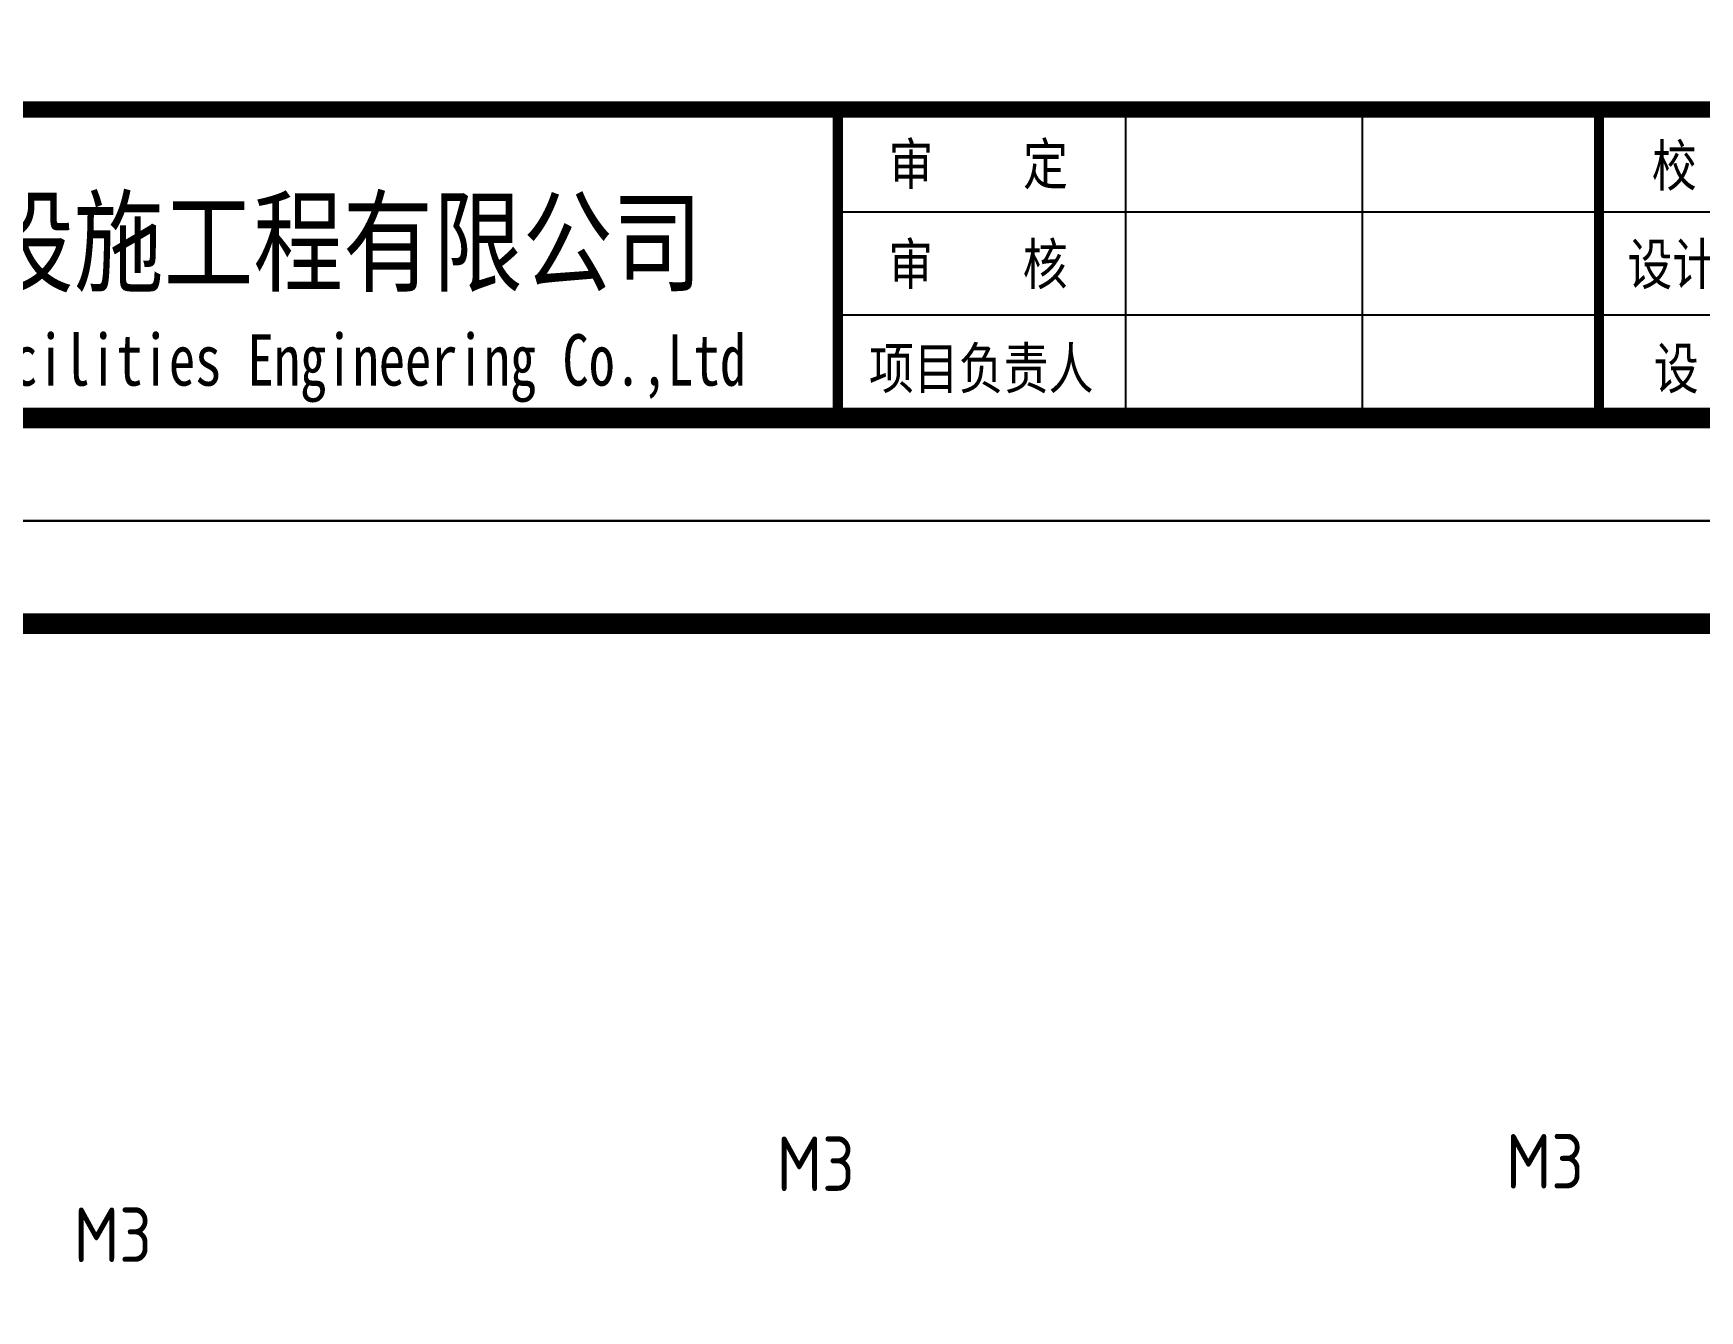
# Model space of a CAD drawing. Extents: x -259369 to -50372, y -155978 to 198088.
# Drawn here: x -174368 to -152975, y -9248 to 7154 of the extents above; entities that cross this region are included whole.
import ezdxf

# ---------------------------------------------------------------- set-up
doc = ezdxf.new("R2010")
doc.units = 0
doc.header["$LTSCALE"] = 1000
doc.header["$MEASUREMENT"] = 0
doc.layers.add('PUB_TEXT', color=7, linetype='Continuous')
doc.styles.add('-宋体', font='', dxfattribs={"width": 0.8})
doc.styles.add('_TCH_DIM', font='SIMPLEX.shx', dxfattribs={"bigfont": 'hztxt.shx'})
doc.styles.get("Standard").update_dxf_attribs({"font": 'gbenor.shx', "bigfont": 'gbcbig.shx'})
doc.styles.add('图框', font='')
doc.styles.add('黑体', font='simhei.ttf', dxfattribs={"width": 0.8})
doc.styles.get('-宋体').set_extended_font_data('SimSun')
doc.styles.get('图框').set_extended_font_data('SimSun')

# ---------------------------------------------------------------- blocks, each defined once
blk = doc.blocks.new('$TITLEBLK$00000187')
for p, q in [((-196, 0), (-196, 15)), ((-184.5, 0), (-184.5, 15)), ((-136, 10), (-210, 10)), ((-136, 5), (-210, 5))]:
    blk.add_line(p, q)
for points, const_width in [([(-297.544, 0), (-297.544, 15), (0, 15)], 0.8), ([(-210, 0), (-210, 15)], 0.5), ([(-173, 0), (-173, 15)], 0.5)]:
    blk.add_lwpolyline(points, dxfattribs=dict(const_width=const_width))
at = {"style": '图框'}
for s, height, width, p in [('审    定', 2, 0.8, (-207.531, 11.343)), ('校    对', 2, 0.8, (-170.431, 11.269)), ('苏州伯利恒水上设施工程有限公司', 4, 0.8, (-282.061, 6.561)), ('审    核', 2, 0.8, (-207.55, 6.481)), ('设计负责人', 2, 0.8, (-171.618, 6.481)), ('SuZhou Bethlehem Water Facilities Engineering Co.,Ltd ', 2.5, 0.75, (-282.061, 1.574)), ('项目负责人', 2, 0.8, (-208.485, 1.417)), ('设 计 人', 2, 0.8, (-170.331, 1.417))]:
    blk.add_text(s, height=height, dxfattribs=dict(at, width=width)).set_placement(p)
for tag, p in [('审定人', (-193.678, 10.949)), ('校对', (-155.514, 10.919)), ('审核人', (-193.678, 6.026)), ('设计负责人', (-158.635, 6.231)), ('项目负责人', (-195.693, 1.108)), ('设计人', (-156.478, 1.175))]:
    blk.add_attdef(tag, p, '', height=3)
for tag, p, height, style, width in [('工程名称', (-115.659, 9.528), 3, '-宋体', 0.8), ('阶段', (-12.963, 10.811), 2.5, '黑体', 0.8), ('图名', (-73.667, 6.225), 3, '-宋体', 0.8), ('日期', (-12.963, 5.804), 2.5, '黑体', 0.8), ('图号', (-31.437, 2.547), 3, '_TCH_DIM', 0.7), ('项目名称', (-115.654, 1.966), 3, '-宋体', 0.8), ('比例', (-12.963, 1.145), 2.5, '黑体', 0.8)]:
    blk.add_attdef(tag, p, '', height=height, dxfattribs=dict(style=style, width=width))
blk = doc.blocks.new('rgthtyjyuk')
blk.add_lwpolyline([(0, 0), (420, 0), (420, 297), (0, 297)], close=True)
at = {"const_width": 1}
blk.add_lwpolyline([(25, 5), (415, 5), (415, 292), (25, 292)], close=True, dxfattribs=at)
at = {"const_width": 0.8}
blk.add_lwpolyline([(415, 20), (25, 20)], dxfattribs=at)

msp = doc.modelspace()

# ---------------------------------------------------------------- block references
at = {"xscale": 264.0947391546124, "yscale": 264.0947391546124, "zscale": 264.0947391546124}
for name, p in [('rgthtyjyuk', (-218178.93, 894.34)), ('$TITLEBLK$00000187', (-108579.61, 2214.82)), ('rgthtyjyuk', (-218178.93, -77541.8))]:
    msp.add_blockref(name, p, dxfattribs=at)

# ---------------------------------------------------------------- texts
at = {"layer": 'PUB_TEXT'}
for p in [(-164824.04, -7711.44), (-155462.42, -7679.57), (-173847.79, -8622.96)]:
    msp.add_text('M3', height=700, dxfattribs=at).set_placement(p)

doc.saveas('drawing.dxf')
